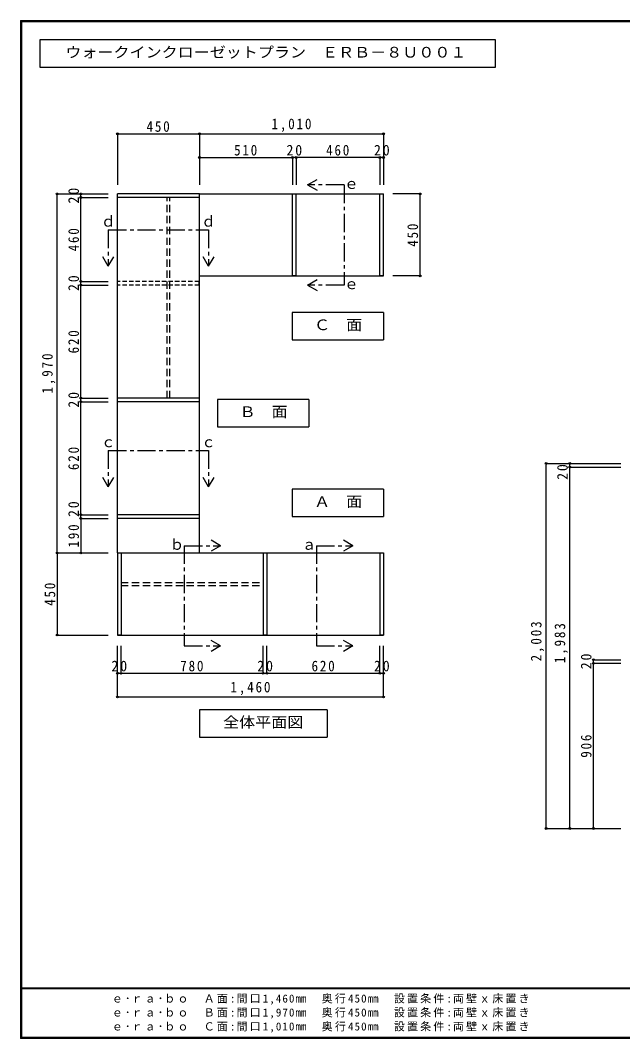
# Model space of a CAD drawing. Units: millimetres at full size, sheet at 1:20. Extents: x -8210 to 8210, y -5841 to 5773.
# Drawn here: x -8210 to -4907, y 187 to 5773 of the extents above; entities that cross this region are included whole.
import ezdxf
from ezdxf.enums import TextEntityAlignment as Align

# ---------------------------------------------------------------- set-up
doc = ezdxf.new("R2010")
doc.units = ezdxf.units.MM
doc.header["$LTSCALE"] = 20
doc.header["$PDMODE"] = 32
doc.header["$PDSIZE"] = 10
for name, pattern in [('CHAIN1', [8, 5, -1, 1, -1]), ('DASHED1', [1.8, 1.2, -0.6]), ('DASHED2', [3, 2, -1])]:
    doc.linetypes.add(name, pattern=pattern)
for name, color, linetype in [('0-2_本体', 2, 'Continuous'), ('0-3_固定棚', 2, 'Continuous'), ('0-6_ﾊﾟｲﾌﾟﾊﾝｶﾞｰ', 4, 'Continuous'), ('0-A_文字', 7, 'Continuous'), ('0-B_寸法', 7, 'Continuous'), ('F-1_枠', 6, 'Continuous'), ('F-A_文字', 7, 'Continuous')]:
    doc.layers.add(name, color=color, linetype=linetype)
doc.styles.add('ＭＳ ゴシック', font='')
doc.styles.get('ＭＳ ゴシック').set_extended_font_data('MS Gothic')

msp = doc.modelspace()

# ---------------------------------------------------------------- linework, layer by layer
at = {"layer": '0-2_本体'}
for p, q in [((-7227.95, 4821.09), (-7677.95, 4821.09)), ((-7227.95, 4801.09), (-7227.95, 4821.09)), ((-6717.95, 4821.09), (-6697.95, 4821.09)), ((-6717.95, 4371.09), (-6717.95, 4821.09)), ((-6697.95, 4371.09), (-6697.95, 4821.09)), ((-6237.95, 4821.09), (-6217.95, 4821.09)), ((-6237.95, 4371.09), (-6237.95, 4821.09)), ((-6217.95, 4371.09), (-6217.95, 4821.09)), ((-6697.95, 4371.09), (-6717.95, 4371.09)), ((-6217.95, 4371.09), (-6237.95, 4371.09)), ((-7227.95, 3701.09), (-7677.95, 3701.09)), ((-7227.95, 3681.09), (-7227.95, 3701.09)), ((-7677.95, 2851.09), (-7677.95, 2401.09)), ((-6877.95, 2851.09), (-6857.95, 2851.09)), ((-6877.95, 2851.09), (-6877.95, 2401.09)), ((-6237.95, 2851.09), (-6217.95, 2851.09)), ((-6237.95, 2851.09), (-6237.95, 2401.09)), ((-7657.95, 2401.09), (-7677.95, 2401.09))]:
    msp.add_line(p, q, dxfattribs=at)
at = {"layer": '0-2_本体', "color": 3}
msp.add_line((-7227.95, 2851.09), (-7227.95, 4821.09), dxfattribs=at)
at = {"layer": '0-2_本体', "linetype": 'DASHED1'}
for p, q in [((-7677.95, 4321.09), (-7677.95, 4341.09)), ((-7229.95, 4341.09), (-7677.95, 4341.09)), ((-7229.95, 4321.09), (-7677.95, 4321.09)), ((-7229.95, 4321.09), (-7229.95, 4341.09))]:
    msp.add_line(p, q, dxfattribs=at)
at = {"layer": '0-2_本体', "color": 4}
for p, q in [((-7877.95, 3681.09), (-7727.95, 3681.09)), ((-7877.95, 3061.09), (-7877.95, 3681.09))]:
    msp.add_line(p, q, dxfattribs=at)
at = {"layer": '0-2_本体'}
for points in [[(-7227.95, 4801.09), (-7677.95, 4801.09), (-7677.95, 4821.09)], [(-7227.95, 3681.09), (-7677.95, 3681.09), (-7677.95, 3701.09)], [(-7227.95, 3041.09), (-7227.95, 3061.09), (-7677.95, 3061.09)], [(-7227.95, 3041.09), (-7677.95, 3041.09), (-7677.95, 3061.09)], [(-7677.95, 2851.09), (-7657.95, 2851.09), (-7657.95, 2401.09)], [(-6857.95, 2851.09), (-6857.95, 2401.09), (-6877.95, 2401.09)], [(-6217.95, 2851.09), (-6217.95, 2401.09), (-6237.95, 2401.09)]]:
    msp.add_lwpolyline(points, dxfattribs=at)
at = {"layer": '0-2_本体', "color": 7}
msp.add_point((-7877.95, 3681.09), dxfattribs=at)
at = {"layer": '0-3_固定棚', "color": 3}
for p, q in [((-7227.95, 4821.09), (-6217.95, 4821.09)), ((-7677.95, 4341.09), (-7677.95, 4801.09)), ((-7227.95, 4371.09), (-6217.95, 4371.09)), ((-7677.95, 3701.09), (-7677.95, 4321.09)), ((-7677.95, 2851.09), (-7677.95, 3681.09)), ((-7677.95, 2851.09), (-6217.95, 2851.09)), ((-7677.95, 2401.09), (-6217.95, 2401.09))]:
    msp.add_line(p, q, dxfattribs=at)
at = {"layer": '0-6_ﾊﾟｲﾌﾟﾊﾝｶﾞｰ', "linetype": 'DASHED2'}
for p, q in [((-7405.45, 3701.09), (-7405.45, 4801.09)), ((-7390.45, 3701.09), (-7390.45, 4801.09)), ((-7657.95, 2688.59), (-6877.95, 2688.59)), ((-7657.95, 2673.59), (-6877.95, 2673.59))]:
    msp.add_line(p, q, dxfattribs=at)
at = {"layer": '0-A_文字'}
for p, q in [((-8103.33, 5666.67), (-8103.33, 5516.67)), ((-5603.44, 5666.67), (-8103.33, 5666.67)), ((-5603.44, 5516.67), (-5603.44, 5666.67)), ((-8103.33, 5516.67), (-5603.44, 5516.67)), ((-6634.6, 4871.09), (-6582.63, 4901.09)), ((-6634.6, 4871.09), (-6582.63, 4841.09)), ((-7727.95, 4424.01), (-7757.95, 4475.97)), ((-7727.95, 4424.01), (-7697.95, 4475.97)), ((-7177.95, 4424.01), (-7207.95, 4475.97)), ((-7177.95, 4424.01), (-7147.95, 4475.97)), ((-6634.6, 4321.09), (-6582.63, 4351.09)), ((-6634.6, 4321.09), (-6582.63, 4291.09)), ((-6217.95, 4171.09), (-6718.95, 4171.09)), ((-6217.95, 4171.09), (-6217.95, 4021.09)), ((-6626.95, 3694.09), (-7127.95, 3694.09)), ((-7127.95, 3694.09), (-7127.95, 3544.09)), ((-6626.95, 3694.09), (-6626.95, 3544.09)), ((-7127.95, 3544.09), (-6626.95, 3544.09)), ((-7727.95, 3213.75), (-7757.95, 3265.72)), ((-7727.95, 3213.75), (-7697.95, 3265.72)), ((-7177.95, 3213.75), (-7207.95, 3265.72)), ((-7177.95, 3213.75), (-7147.95, 3265.72)), ((-6217.95, 3201.09), (-6718.95, 3201.09)), ((-6718.95, 3201.09), (-6718.95, 3051.09)), ((-6217.95, 3201.09), (-6217.95, 3051.09)), ((-6718.95, 3051.09), (-6217.95, 3051.09)), ((-7111.62, 2891.09), (-7163.58, 2921.09)), ((-6386.55, 2891.09), (-6438.51, 2921.09)), ((-7111.62, 2891.09), (-7163.58, 2861.09)), ((-6386.55, 2891.09), (-6438.51, 2861.09)), ((-7111.62, 2341.09), (-7163.58, 2371.09)), ((-6386.55, 2341.09), (-6438.51, 2371.09)), ((-7111.62, 2341.09), (-7163.58, 2311.09)), ((-6386.55, 2341.09), (-6438.51, 2311.09)), ((-6526.95, 1991.09), (-7227.95, 1991.09)), ((-6526.95, 1991.09), (-6526.95, 1841.09))]:
    msp.add_line(p, q, dxfattribs=at)
at = {"layer": '0-A_文字', "linetype": 'CHAIN1'}
for p, q in [((-6434.6, 4871.09), (-6634.6, 4871.09)), ((-6434.6, 4871.09), (-6434.6, 4321.09)), ((-7727.95, 4624.01), (-7727.95, 4424.01)), ((-7727.95, 4624.01), (-7177.95, 4624.01)), ((-7177.95, 4624.01), (-7177.95, 4424.01)), ((-6434.6, 4321.09), (-6634.6, 4321.09)), ((-7727.95, 3413.75), (-7727.95, 3213.75)), ((-7727.95, 3413.75), (-7177.95, 3413.75)), ((-7177.95, 3413.75), (-7177.95, 3213.75)), ((-7311.62, 2891.09), (-7111.62, 2891.09)), ((-7311.62, 2891.09), (-7311.62, 2341.09)), ((-6586.55, 2891.09), (-6386.55, 2891.09)), ((-6586.55, 2891.09), (-6586.55, 2341.09)), ((-7311.62, 2341.09), (-7111.62, 2341.09)), ((-6586.55, 2341.09), (-6386.55, 2341.09))]:
    msp.add_line(p, q, dxfattribs=at)
at = {"layer": '0-A_文字'}
for points in [[(-6718.95, 4171.09), (-6718.95, 4021.09), (-6217.95, 4021.09)], [(-7227.95, 1991.09), (-7227.95, 1841.09), (-6526.95, 1841.09)]]:
    msp.add_lwpolyline(points, dxfattribs=at)
at = {"layer": '0-B_寸法', "color": 4}
for p, q in [((-7677.95, 5151.09), (-7227.95, 5151.09)), ((-7677.95, 5151.09), (-7677.95, 4871.09)), ((-7227.95, 5151.09), (-7227.95, 5021.09)), ((-7227.95, 5151.09), (-6217.95, 5151.09)), ((-6217.95, 5151.09), (-6217.95, 4871.09)), ((-7227.95, 5021.09), (-7227.95, 4871.09)), ((-6697.95, 5021.09), (-6717.95, 5021.09)), ((-6717.95, 5021.09), (-6717.95, 4871.09)), ((-6697.95, 5021.09), (-6697.95, 4871.09)), ((-6237.95, 5021.09), (-6697.95, 5021.09)), ((-6217.95, 5021.09), (-6237.95, 5021.09)), ((-6237.95, 5021.09), (-6237.95, 4871.09)), ((-8007.95, 4821.09), (-7727.95, 4821.09)), ((-8007.95, 2851.09), (-8007.95, 4821.09)), ((-7877.95, 4801.09), (-7877.95, 4821.09)), ((-7877.95, 4821.09), (-7727.95, 4821.09)), ((-6017.95, 4821.09), (-6167.95, 4821.09)), ((-6017.95, 4371.09), (-6017.95, 4821.09)), ((-7877.95, 4801.09), (-7727.95, 4801.09)), ((-7877.95, 4341.09), (-7877.95, 4801.09)), ((-6017.95, 4371.09), (-6167.95, 4371.09)), ((-7877.95, 4321.09), (-7877.95, 4341.09)), ((-7877.95, 4341.09), (-7727.95, 4341.09)), ((-7877.95, 3701.09), (-7877.95, 4321.09)), ((-7877.95, 4321.09), (-7727.95, 4321.09)), ((-7877.95, 3681.09), (-7877.95, 3701.09)), ((-7877.95, 3701.09), (-7727.95, 3701.09)), ((-5326.67, 3342.77), (-4916.67, 3342.77)), ((-5326.67, 1339.77), (-5326.67, 3342.77)), ((-5196.67, 3322.77), (-5196.67, 3342.77)), ((-5196.67, 3342.77), (-5066.67, 3342.77)), ((-5196.67, 3322.77), (-4916.67, 3322.77)), ((-5196.67, 1339.77), (-5196.67, 3322.77)), ((-7877.95, 3041.09), (-7877.95, 3061.09)), ((-7877.95, 3061.09), (-7727.95, 3061.09)), ((-7877.95, 3041.09), (-7727.95, 3041.09)), ((-7877.95, 3041.09), (-7877.95, 2851.09)), ((-7877.95, 3041.09), (-7727.95, 3041.09)), ((-8007.95, 2851.09), (-7727.95, 2851.09)), ((-8007.95, 2851.09), (-8007.95, 2401.09)), ((-8007.95, 2851.09), (-7727.95, 2851.09)), ((-7877.95, 2851.09), (-7727.95, 2851.09)), ((-8007.95, 2401.09), (-7727.95, 2401.09)), ((-7677.95, 2191.09), (-7677.95, 2341.09)), ((-7657.95, 2191.09), (-7657.95, 2341.09)), ((-6877.95, 2191.09), (-6877.95, 2341.09)), ((-6857.95, 2191.09), (-6857.95, 2341.09)), ((-6237.95, 2191.09), (-6237.95, 2341.09)), ((-6217.95, 2191.09), (-6217.95, 2341.09)), ((-5066.67, 2245.77), (-5066.67, 2265.77)), ((-5066.67, 2265.77), (-4916.67, 2265.77)), ((-5066.67, 1339.77), (-5066.67, 2245.77)), ((-5066.67, 2245.77), (-4916.67, 2245.77)), ((-7677.95, 2191.09), (-7657.95, 2191.09)), ((-7677.95, 2061.09), (-7677.95, 2191.09)), ((-7657.95, 2191.09), (-6877.95, 2191.09)), ((-6877.95, 2191.09), (-6857.95, 2191.09)), ((-6857.95, 2191.09), (-6237.95, 2191.09)), ((-6237.95, 2191.09), (-6217.95, 2191.09)), ((-6217.95, 2061.09), (-6217.95, 2191.09)), ((-7677.95, 2061.09), (-6217.95, 2061.09)), ((-5326.67, 1339.77), (-4916.67, 1339.77)), ((-5196.67, 1339.77), (-5066.67, 1339.77)), ((-5066.67, 1339.77), (-4916.67, 1339.77))]:
    msp.add_line(p, q, dxfattribs=at)
msp.add_lwpolyline([(-7227.95, 5021.09), (-6717.95, 5021.09), (-6717.95, 4871.09)], dxfattribs=at)
at = {"layer": '0-B_寸法'}
for p in [(-7677.95, 5151.09), (-7227.95, 5151.09), (-6217.95, 5151.09), (-7227.95, 5021.09), (-6717.95, 5021.09), (-6697.95, 5021.09), (-6237.95, 5021.09), (-6217.95, 5021.09), (-8007.95, 4821.09), (-7877.95, 4821.09), (-7877.95, 4801.09), (-6017.95, 4821.09), (-6017.95, 4371.09), (-7877.95, 4341.09), (-7877.95, 4321.09), (-7877.95, 3701.09), (-7877.95, 3681.09), (-5326.67, 3342.77), (-5196.67, 3342.77), (-5196.67, 3322.77), (-7877.95, 3061.09), (-7877.95, 3041.09), (-8007.95, 2851.09), (-7877.95, 2851.09), (-8007.95, 2401.09), (-5066.67, 2265.77), (-5066.67, 2245.77), (-7677.95, 2191.09), (-7657.95, 2191.09), (-6877.95, 2191.09), (-6857.95, 2191.09), (-6237.95, 2191.09), (-6217.95, 2191.09), (-7677.95, 2061.09), (-6217.95, 2061.09), (-5326.67, 1339.77), (-5196.67, 1339.77), (-5066.67, 1339.77)]:
    msp.add_point(p, dxfattribs=at)
at = {"layer": 'F-1_枠'}
for p, q in [((-8210, 5773.33), (-8210, 186.67)), ((-8210, 5773.33), (-410, 5773.33)), ((-8210, 5770), (-410, 5770)), ((-8210, 5766.67), (-410, 5766.67)), ((-8206.67, 5773.33), (-8206.67, 186.67)), ((-8203.33, 5773.33), (-8203.33, 186.67)), ((-410, 463.33), (-8210, 463.33)), ((-410, 460), (-8210, 460)), ((-410, 193.33), (-8210, 193.33)), ((-410, 190), (-8210, 190)), ((-410, 186.67), (-8210, 186.67))]:
    msp.add_line(p, q, dxfattribs=at)

# ---------------------------------------------------------------- texts
at = {"layer": '0-2_本体', "color": 7, "insert": (-7887.95, 3306.09), "char_height": 58.65, "attachment_point": 7, "rotation": 90, "style": 'ＭＳ ゴシック'}
msp.add_mtext('\\T1.27;\\W0.9;620', dxfattribs=at)
at = {"layer": '0-A_文字', "style": 'ＭＳ ゴシック', "width": 1.1}
for s, p in [('ウォークインクローゼットプラン\u3000ＥＲＢ－８Ｕ００１', (-7963.33, 5551.67)), ('Ｃ\u3000面', (-6598.95, 4056.09)), ('Ｂ\u3000面', (-7007.95, 3579.09)), ('Ａ\u3000面', (-6598.95, 3086.09)), ('全体平面図', (-7097.95, 1876.09))]:
    msp.add_text(s, height=58.65, dxfattribs=at).set_placement(p, align=Align.BOTTOM_LEFT)
at = {"layer": '0-A_文字', "style": 'ＭＳ ゴシック'}
for s, p in [('ｅ', (-6434.6, 4831.09)), ('ｄ', (-7767.95, 4624.01)), ('ｄ', (-7217.95, 4624.01)), ('ｅ', (-6434.6, 4281.09)), ('ｃ', (-7767.95, 3413.75)), ('ｃ', (-7217.95, 3413.75)), ('ｂ', (-7391.62, 2851.09)), ('ａ', (-6666.55, 2851.09))]:
    msp.add_text(s, height=58.65, dxfattribs=at).set_placement(p, align=Align.BOTTOM_LEFT)
at = {"layer": '0-B_寸法', "char_height": 58.65, "attachment_point": 7, "style": 'ＭＳ ゴシック'}
for s, insert in [('\\T1.27;\\W0.9;450', (-7517.95, 5161.09)), ('\\T1.28;\\W0.9;1,010', (-6832.95, 5161.09)), ('\\T1.27;\\W0.9;510', (-7037.95, 5031.09)), ('\\T1.27;\\W0.95;20', (-6750.45, 5031.09)), ('\\T1.27;\\W0.9;460', (-6532.95, 5031.09)), ('\\T1.27;\\W0.95;20', (-6270.45, 5031.09)), ('\\T1.27;\\W0.95;20', (-7710.45, 2201.09)), ('\\T1.27;\\W0.9;780', (-7332.95, 2201.09)), ('\\T1.27;\\W0.95;20', (-6910.45, 2201.09)), ('\\T1.27;\\W0.9;620', (-6612.95, 2201.09)), ('\\T1.27;\\W0.95;20', (-6270.45, 2201.09)), ('\\T1.28;\\W0.9;1,460', (-7057.95, 2071.09))]:
    msp.add_mtext(s, dxfattribs=dict(at, insert=insert))
at = {"layer": '0-B_寸法', "char_height": 58.65, "attachment_point": 7, "rotation": 90, "style": 'ＭＳ ゴシック'}
for s, insert in [('\\T1.27;\\W0.95;20', (-7887.95, 4768.59)), ('\\T1.27;\\W0.9;450', (-6027.95, 4531.09)), ('\\T1.27;\\W0.9;460', (-7887.95, 4506.09)), ('\\T1.27;\\W0.95;20', (-7887.95, 4288.59)), ('\\T1.27;\\W0.9;620', (-7887.95, 3946.09)), ('\\T1.28;\\W0.9;1,970', (-8017.95, 3726.09)), ('\\T1.27;\\W0.95;20', (-7887.95, 3648.59)), ('\\T1.27;\\W0.95;20', (-5206.67, 3252.3)), ('\\T1.27;\\W0.95;20', (-7887.95, 3048.73)), ('\\T1.27;\\W0.9;190', (-7887.95, 2881.09)), ('\\T1.27;\\W0.9;450', (-8017.95, 2561.09)), ('\\T1.28;\\W0.9;2,003', (-5336.67, 2256.27)), ('\\T1.28;\\W0.9;1,983', (-5206.67, 2246.27)), ('\\T1.27;\\W0.95;20', (-5076.67, 2213.27)), ('\\T1.27;\\W0.9;906', (-5076.67, 1727.77))]:
    msp.add_mtext(s, dxfattribs=dict(at, insert=insert))
at = {"layer": 'F-A_文字', "char_height": 43.99, "attachment_point": 7, "style": 'ＭＳ ゴシック'}
for s, insert in [('\\T1.2;ｅ･ｒａ･ｂｏ\u3000Ａ面:間口1,460㎜\u3000奥行450㎜\u3000設置条件:両壁ｘ床置き', (-7708.36, 373.33)), ('\\T1.2;ｅ･ｒａ･ｂｏ\u3000Ｂ面:間口1,970㎜\u3000奥行450㎜\u3000設置条件:両壁ｘ床置き', (-7708.36, 296.67)), ('\\T1.2;ｅ･ｒａ･ｂｏ\u3000Ｃ面:間口1,010㎜\u3000奥行450㎜\u3000設置条件:両壁ｘ床置き', (-7708.36, 220))]:
    msp.add_mtext(s, dxfattribs=dict(at, insert=insert))

doc.saveas('drawing.dxf')
